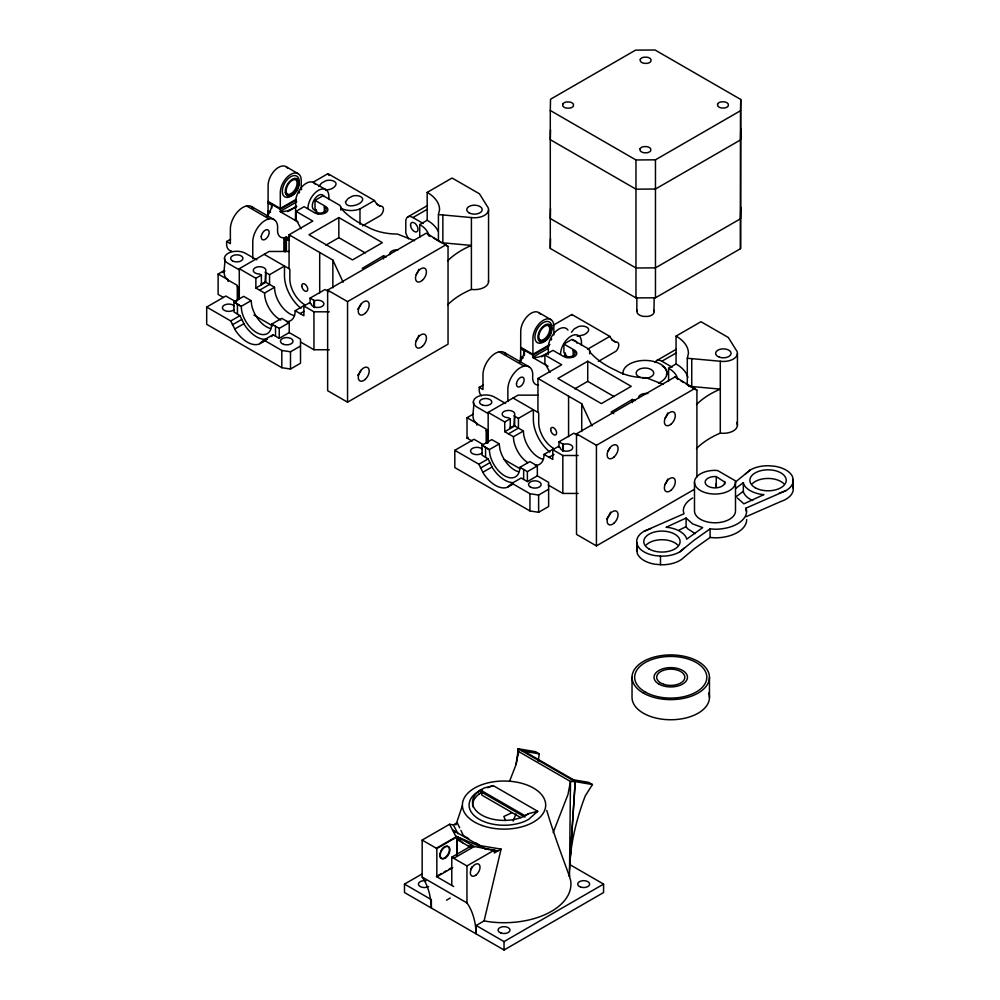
<?xml version="1.0" encoding="UTF-8"?>
<svg xmlns="http://www.w3.org/2000/svg" width="1000" height="1000" viewBox="0 0 1000 1000"><rect width="100%" height="100%" fill="white"/><g stroke="black" fill="none" stroke-linecap="round" stroke-linejoin="round"><path stroke-width="1.5" d="M287.738 168.325A14.8 8.537 -60 0 0 275.975 169.237A14.8 8.537 -60 0 0 268.113 185.475L268.05 216.775M271.788 208.225L271.837 204.438M289.062 268.7L289.062 234.788L312.825 221.075L296 211.35L296 219.513L301.112 228.738M414.55 240.738L397.325 234.037A42.237 24.388 0 0 1 367.463 226.887L366.8 226.6A91.8 52.925 0.1 0 1 341.575 208.938L339.963 205.413L323.125 195.688L315.025 200.362L315.025 208.525L317.962 213.8M319.7 293.012L319.7 252.475M332.85 287.812L332.85 260.062L289.062 234.788M325.863 245.162L338.837 237.662L338.837 217.55L382.362 242.662L352.5 259.925L308.975 234.788L338.837 217.55M340.788 210.087L340.788 206.988M383.537 258.888L383.537 255.763L386.325 256.95M438.425 240.963L438.425 214.625L442.863 214.95L442.863 242.825L471.4 245.438L471.4 289.425A85.85 49.562 0 0 0 447.638 304.875M438.125 231.213A42.237 24.388 0 0 0 427.188 220.275L427.188 192.413L452.075 178.012L479.462 193.812L487.025 205.963A14.075 8.125 0 0 1 485.613 214.625A14.075 8.125 0 0 1 471.413 217.575L471.4 245.438A85.85 49.562 0 0 0 447.638 260.887M488.55 281.75L488.55 209.9M540.35 314.163A14.8 8.537 -60 0 0 528.575 315.087A14.8 8.537 -60 0 0 520.725 331.325L520.662 361.1M524.388 355.613L524.45 350.2M537.938 412.4L537.95 378.475L561.712 364.762L544.875 355.037L544.875 363.2L550 372.425M663.425 384.425L646.2 377.725A42.237 24.388 0 0 1 616.337 370.575L615.675 370.288A91.8 52.925 0.1 0 1 590.45 352.638L588.837 349.1L572 339.375L563.9 344.062L563.9 352.212L566.838 357.488M568.575 436.7L568.575 396.163M581.725 431.5L581.725 403.75L537.95 378.475M574.738 388.85L587.725 381.362L587.725 361.238L631.237 386.35L601.375 403.612L557.85 378.475L587.725 361.238M589.663 353.775L589.663 350.675M632.413 402.575L632.413 399.45L635.212 400.637M696.513 448.562A85.85 49.562 0 0 1 720.288 433.113L720.288 389.125L691.737 386.512L691.75 358.638L687.3 358.312L687.3 384.65M696.912 476.987L696.912 390.163L675.188 376.838L576.512 433.8L576.512 534.388L596.425 545.887L694.237 489.412M687.913 377.388A42.237 24.388 0 0 0 676.062 363.963L676.062 336.1L700.95 321.712L728.337 337.5L735.9 349.65A14.075 8.125 0 0 1 734.488 358.312A14.075 8.125 0 0 1 720.288 361.262L720.288 389.125A85.85 49.562 0 0 0 696.513 404.575M737.425 425.438L737.438 353.587M267.113 216.312A14.463 8.35 -60 0 0 267.65 215.588L268.05 210.712L270.538 212.15M519.725 362.15A14.463 8.35 -60 0 0 520.262 361.425L520.662 356.562L523.15 358M546.763 810.4C553.375 832.65 561.375 854.375 569.475 876.287L570.487 781.475L518.587 751.513L518.337 748.787L535.575 751.7L539.3 753.863L538.188 761M550.288 110.487L550.525 99.237L635.575 50.138L655.062 50L740.75 99.475L740.512 248.688L655.462 297.787L635.975 297.925L550.288 248.45L550.288 110.487L635.975 159.963L655.462 159.825L740.512 110.725L740.75 99.475M550.5 129.85L550.288 139.688L635.975 189.163L655.462 189.025L740.512 139.925L740.75 128.675M550.5 208.675L550.288 218.525L635.975 268L655.462 267.863L740.512 218.75L740.75 207.5M550.288 248.45L550.5 238.612M569.513 870.075L575.212 781.625L518.337 748.787L516.1 764.45L509.513 781.4M553.188 832.562L568 794.412L570.487 781.475L575.212 781.625L569.775 863.725A171.4 98.963 -60 0 1 585.237 795.95L592.45 784.538L588.713 782.387L571.475 779.463M236.025 301.887L225.85 296.012L206.688 307.075L206.688 324.312L281.812 367.688L290.5 369.038L300.512 363.25L300.512 339.113L289.212 332.587L289.212 322.638L281.75 318.325L271.8 324.075L271.25 327.975A21.637 12.488 60 0 1 256.475 332.537A21.637 12.488 60 0 1 241.7 310.912L241.163 306.388L233.938 301.95L243.663 296.337L251.112 300.637L251.663 305.163A21.637 12.488 60 0 0 270.387 328.475M482.887 444.412L473.975 439.263L454.812 450.325L454.812 467.575L529.95 510.95L538.625 512.288L548.638 506.512L548.638 482.375L537.337 475.85L537.337 465.887L529.888 461.587L519.925 467.337L519.388 471.225A21.637 12.488 60 0 1 504.613 475.788A21.637 12.488 60 0 1 489.837 454.175L489.3 449.65L482.062 445.213L491.788 439.6L499.25 443.9L499.787 448.425A21.637 12.488 60 0 0 518.525 471.725M516.1 764.45L518.587 751.513M654.2 297.638L653.913 312.962A8.413 4.85 0 0 1 647.775 316.425L643.288 316.363A8.963 5.175 0 0 1 637.137 312.738L637.137 310.15M438.425 214.625L439.562 209.65A42.237 24.388 0 0 0 427.188 192.4M687.3 358.312L688.438 353.338A42.237 24.388 0 0 0 676.075 336.1M484.487 848.775L497.725 851.05L494.363 850.125L466.95 865.938L466.95 902.913A96.75 55.862 -60 0 1 476.163 933.913L476.163 925.487L484.113 920.9L501.075 849.112L480.588 845.713L475.35 842.638M455.913 824.875L462.388 805.662M318.875 186.462L321.275 183.363A14.525 8.387 0 0 1 323.963 181.812C328.3 178.038 341.3 181.4 333.738 187.463A14.525 8.387 0 0 1 331.05 189.013L325.688 190.4M571.487 332.3L573.888 329.212A14.525 8.387 0 0 1 576.575 327.65C580.913 323.888 593.913 327.238 586.35 333.3A14.525 8.387 0 0 1 583.663 334.85L577.25 336.287M513.175 821.125L515.962 813.925M716.275 483.562L716.275 486.9L716.275 476.613L715 476.512A9.862 5.688 0 0 0 705.138 482.2A9.862 5.688 0 0 0 715 487.9A9.862 5.688 0 0 0 724.85 482.2L716.275 476.613M289.212 332.587L279.25 338.338L273.025 334.75L263.825 340.062L259.188 344.038A26.4 15.237 60 0 1 235.387 330.3L230.763 320.975L206.688 307.075M273.025 334.75L271.6 336.637M537.337 475.85L527.388 481.6L521.163 478L511.95 483.312L507.325 487.3A26.4 15.237 60 0 1 483.525 473.55L478.888 464.225L454.812 450.325M268.038 215.037L268.15 214.838A14.463 8.35 -60 0 0 271.788 205.125L268.05 202.975M520.65 360.875L520.763 360.675A14.463 8.35 -60 0 0 524.388 350.975L520.662 348.812M261.225 283.65A6.338 3.663 0 0 0 265.075 281.938L265.712 271.312A6.338 3.663 0 0 0 260.688 266.775A6.338 3.663 0 0 0 253.275 270.05A6.338 3.663 0 0 0 259.587 274.025L261.4 275.075L261.4 284.812M510.112 427.337A6.338 3.663 0 0 0 513.95 425.637L514.587 415.012A6.338 3.663 0 0 0 509.562 410.462A6.338 3.663 0 0 0 502.163 413.738A6.338 3.663 0 0 0 508.462 417.713L510.275 418.762L510.275 428.5M684.5 547.913L679.8 551.888A25.263 14.588 0 0 1 661.938 556.163L655.387 555.662A25.263 14.588 0 0 1 637.525 545.35L636.675 541.575A25.263 14.588 0 0 1 644.062 531.263L650.962 528.55M745.487 473.975L750.188 470A25.263 14.588 0 0 1 768.05 465.725L774.6 466.225A25.263 14.588 0 0 1 792.463 476.538L793.312 480.312A25.263 14.588 0 0 1 785.925 490.625L779.025 493.338M750.188 470L735.65 481.863M679.8 551.888L694.338 540.025L710.25 528.75M737.387 498.013L743.888 503.837L763.938 494.575L761.513 494.4A25.263 14.588 0 0 1 743.65 484.087L743.337 482.688L735.588 488.488M743.337 482.688L743.337 491.3L735.588 497.1M746.675 519.562A31.675 18.288 0 0 1 715 537.85L710.088 537.475L694.338 548.65L683.812 557.487A25.263 14.588 0 0 1 661.938 564.788L655.387 564.288A25.263 14.588 0 0 1 637.525 553.975L636.675 550.2A25.263 14.588 0 0 1 637.525 546.425M479.125 793.925L481.825 792.25L524.913 817.125M478.162 791.575L480.412 790.2M535.087 812.8L537.7 811.287L528.575 819.425L525.45 821.012A34.95 20.175 0 0 1 479.325 819.338A34.95 20.175 0 0 1 476.425 792.712L484.312 787.938L493.275 785.638L537.7 811.287L528.737 813.587L523.362 816.587A31.525 18.2 0 0 1 481.75 815.075A31.525 18.2 0 0 1 479.125 791.05M362.225 268.4L383.537 255.763M632.413 399.45L611.1 412.088L613.75 413.612M283.9 238.538L286.488 237.037L288.975 238.475L286.388 239.975L283.9 238.538L283.9 251.3M472.762 806.787A31.412 18.137 0 0 1 481.825 792.25L479.188 790.913L481.825 789.375L481.825 795.125L520.862 817.663M296.762 201.875L280 211.575L297.925 221.925M548.088 348.462L532.612 357.425L548.05 366.325M313.137 182.213L327.95 173.663L374.487 200.538A33.663 19.438 -60 0 0 380.462 206.3A5.875 3.388 -60 0 1 383.45 209.175A5.875 3.388 -60 0 1 380.462 215.5L362.537 225.825M296 199.4L280.3 208.463L268.113 201.425M296.375 200.05L280.3 209.325L280.5 211.612A37.375 21.575 -60 0 0 296.388 206.225M231.588 251.075A14.787 8.537 -60 0 1 226.625 245.05L226.625 241.525L230.512 239.275M287.738 211.675L296.762 206.462M296 211.35L304.1 206.675L314.363 212.6L315.35 212.037A6.338 3.663 0 0 0 324.312 212.037A6.338 3.663 0 0 0 324.312 206.863L325.288 206.287L315.025 200.362M223.238 297.375L218.125 294.425L218.125 274.025L224.375 270.45M239.288 298.863L239.288 268.7L269.15 251.462L289.062 251.462M341.062 208.337A15.25 8.8 0 0 0 359.975 208.912L374.487 200.538M239.288 268.7L255.863 278.275L261.4 275.075M265.125 272.125L269.55 274.688L284.475 266.062L284.475 275.8A28.688 16.562 60 0 0 300.963 308.325M255.863 278.275L255.863 288.012L265.812 282.275L265.812 272.525M259.587 290.175L269.55 284.425L269.55 274.688M251.112 300.637L241.163 306.388L233.938 301.95L233.938 311.913L239.963 315.65L244.6 324.988A26.4 15.237 60 0 0 266.5 339.212M255.863 288.012L264.575 293.05L274.538 287.3A21.637 12.488 60 0 0 294.55 315.663M407.8 216.9L427.5 205.525M230.763 320.975L239.963 315.65M408.45 238.812L405.788 233.212L405.788 221.688A9.725 5.613 60 0 1 412.938 217.562L427.388 209.213M232.362 324.837L241.562 319.525M234.65 329.075L243.863 323.75M310.113 303.675L310.113 298.1L325.05 289.488L328.95 291.737M327.638 290.113L426.312 233.15L448.038 246.462L448.038 344.175L347.55 402.188L327.638 390.7L327.638 290.113L347.55 301.613L446.213 244.638M286.388 321.625A21.637 12.488 60 0 0 295.175 310.712L305.125 304.962M295.175 310.712L303.888 315.75L303.888 306L309.438 302.8L311.238 303.85A6.338 3.663 0 0 0 318.675 307.45A6.338 3.663 0 0 0 323.537 302.6A6.338 3.663 0 0 0 314.413 300.688L310.113 298.1M300.163 313.587L303.888 311.438M271.8 324.075L279.25 328.375L289.212 322.638M262.225 342.088L267.488 339.05M259.925 343.663L263.875 341.388M263.825 340.062L281.812 350.45L290.5 351.788L300.512 346.012M553.013 325.363L571.85 314.488L609.8 336.388A33.663 19.438 -60 0 0 615.775 342.15A5.875 3.388 -60 0 1 618.763 345.037A5.875 3.388 -60 0 1 615.775 351.362L598.375 361.388M549.913 344.487L532.913 354.312L520.725 347.262M548.987 345.887L532.913 355.175L533.1 357.463A37.375 21.575 -60 0 0 548.425 352.463M481.475 395.75A14.787 8.537 -60 0 1 479.237 390.887L479.237 387.362L483.125 385.125M541.638 356.775L552.975 350.363L563.237 356.287L564.225 355.725A6.338 3.663 0 0 0 573.188 355.725A6.338 3.663 0 0 0 573.188 350.55L574.175 349.988L563.9 344.062M472.113 441.062L467.013 438.113L467.013 417.713L473.263 414.137M587.638 349.188L609.8 336.388M488.162 442.55L488.162 412.4L518.025 395.15L537.938 395.15M467.013 438.113L468.25 437.4M488.162 412.4L504.738 421.962L510.275 418.762M514 415.825L518.425 418.375L533.362 409.75L533.362 419.487A28.688 16.562 60 0 0 549.837 452.013M504.738 421.962L504.738 431.7L514.688 425.962L514.688 416.213M508.462 433.862L518.425 428.113L518.425 418.375M499.25 443.9L489.3 449.65L482.062 445.213L482.062 455.163L488.1 458.913L492.738 468.237A26.4 15.237 60 0 0 512.575 482.587M504.738 431.7L513.45 436.737L523.413 430.988A21.637 12.488 60 0 0 543.438 459.35M656.675 360.588L676.375 349.212M478.888 464.225L488.1 458.913M655.088 362.525A9.725 5.613 60 0 1 661.825 361.25L676.275 352.9M480.487 468.1L489.7 462.788M482.788 472.325L491.987 467.013M558.987 447.362L558.987 441.788L573.925 433.175L577.825 435.425M535.262 465.312A21.637 12.488 60 0 0 544.05 454.4L554 448.65M544.05 454.4L552.775 459.438L552.775 449.7L558.312 446.5L560.125 447.537A6.338 3.663 0 0 0 567.562 451.138A6.338 3.663 0 0 0 572.413 446.287A6.338 3.663 0 0 0 563.288 444.375L558.987 441.788M549.038 457.287L554.012 454.412M519.925 467.337L527.388 471.637L537.337 465.887M510.35 485.337L512.987 483.825M508.062 486.925L512 484.637M576.512 433.8L596.425 445.3L695.1 388.338M511.95 483.312L529.95 493.713L538.625 495.05L548.638 489.263M569.963 864.688L603.587 884.1L603.587 892.525L504.038 950L404.487 892.525L404.487 884.1L431.362 899.625L431.362 908.037A96.75 55.862 -60 0 0 422.163 877.05L422.163 840.075L449.562 824.262L453.387 824.925L457.212 822.712L459.675 827.837M436.337 848.263L456.75 836.488L456.75 854.875M422.163 840.075L436.838 848.55L457.25 836.775L484.387 848.4L452.537 830.013L455.575 832.513M404.487 884.1L421.975 874.013M451.775 885.4L451.775 857.175L472.175 845.387L472.175 846.425L468.2 845.975M528.737 813.587L525.013 815.75L480.575 790.1L481.825 792.25M453.762 858.325L474.175 846.538L494.363 850.125L494.363 853L501.075 849.112M441.45 873.55L436.337 876.488L453.762 886.55M444 872.075L446.55 870.6M449.1 869.125L451.65 867.65M452.762 867.588L436.838 876.775L436.838 848.55M446.5 900.163L450.238 898.012M476.163 925.487L504.038 941.587L603.587 884.1M419.725 237.35L419.725 224.562L427.188 220.275M668.6 381.037L668.6 368.25L676.062 363.963M285.15 252.013L285.15 239.25L287.738 237.763A14.463 8.35 -60 0 0 289.662 236.725M222.262 272.512L224.9 271.012M686.1 518.05L666.05 527.312L668.475 527.487A25.263 14.588 0 0 1 686.338 537.8L686.65 539.2L702.688 527.625L692.6 523.875L686.1 518.05L686.1 526.675L687.562 528.713L695.225 533.663M678.975 530.15L686.1 526.675M745.837 508.2L785.925 490.625M746.025 516.737L780.688 501.562A25.263 14.588 0 0 0 793.312 488.925L792.463 485.15M644.062 531.263L683.962 513.775L683.312 510.95A31.675 18.288 0 0 1 692.6 498.013M511.925 812.738L503.825 816.475L505.637 820.4M479.188 790.913L482 789.85M487.638 787.75L493.275 785.638M289.137 239.85L286.388 239.975L286.388 251.312M303.888 306L313.95 311.812L329.263 311.812M300.613 342.05L313.95 349.75L329.263 349.75M552.775 449.7L562.825 455.5L578.138 455.5M548.162 484.963L562.825 493.438L578.138 493.438M285.15 239.25L287.512 239.325L285.025 237.9M688.775 386.3L691.737 386.512M442.863 214.95L471.413 217.575M691.75 358.638L720.288 361.262M484.113 920.9L489.45 921.787A66.875 38.612 0 0 0 570.625 880.475L569.312 875.688M522.062 750.938L539.3 753.863M575.212 781.625L592.45 784.538M226.625 241.525L230.362 243.675L230.362 229.025A17.6 10.163 -60 0 1 245.138 206.388A74.862 43.225 -60 0 0 246.537 205.925L246.65 205.963A17.6 10.163 -60 0 1 253.713 208.625M246.537 205.925L269.05 218.888A17.6 10.163 -60 0 1 277.55 229.45L277.55 230.487A14.463 8.35 -60 0 0 286.488 237.037M479.237 387.362L482.975 389.525L482.975 374.875A17.6 10.163 -60 0 1 497.75 352.225A74.862 43.225 -60 0 0 499.15 351.763L499.263 351.8A17.6 10.163 -60 0 1 506.312 354.475M499.15 351.763L524.15 366.175A17.6 10.163 -60 0 1 532.65 376.725L532.65 377.775A14.463 8.35 -60 0 0 538.513 385.062M412.938 217.55L423.263 223.512M661.825 361.238L672.15 367.2M376.475 203.988L380.462 206.3M611.85 339.888L615.775 342.15M428.125 234.975L430.775 236.513M433.438 238.038L441.4 242.638M445.375 244.938L448.038 246.462M680.987 380.962L683.637 382.5M686.287 384.025L696.912 390.163M286.2 166.762L298.387 173.8M313.825 182.712L326.025 189.75M538.812 312.613L551 319.65M338.837 237.662L365.213 252.9M587.725 381.362L614.1 396.587M268.113 202.2L280.3 209.325L280.3 192.525A14.8 8.537 -60 0 1 290.763 174.4A14.8 8.537 -60 0 1 301.225 180.438L301.225 189.137M520.725 348.038L532.913 355.175L532.913 338.363A14.8 8.537 -60 0 1 543.375 320.238A14.8 8.537 -60 0 1 553.837 326.287L553.837 334.975M251.875 206.775L274.275 219.7M504.487 352.612L529.375 366.987M264.175 254.338L289.825 269.15L289.825 278.888A21.113 12.188 60 0 0 304.762 304.762M513.05 398.025L538.713 412.837L538.713 422.575A21.113 12.188 60 0 0 553.638 448.45M505.588 403.488L494.387 397.025A12.325 7.113 0 0 0 476.962 397.025A12.325 7.113 0 0 0 476.962 407.075L488.162 413.55M265.125 281.875L274.538 287.3M514 425.562L523.413 430.988M239.288 269.85L228.088 263.387A12.325 7.113 0 0 1 228.088 253.337A12.325 7.113 0 0 1 245.512 253.337L256.7 259.8L256.7 258.65M218.125 274.025L228.088 279.775L228.088 281.5M467.013 417.713L476.962 423.462L476.962 425.188M228.088 280.062L237.288 285.375L237.288 300.825M476.962 423.75L486.175 429.062L486.175 442.95M237.288 286.812L239.288 287.962M486.175 430.5L488.162 431.65M253.95 315.113L272.613 325.887M504.162 459.562L520.163 468.8M524.163 751.287L573.562 779.812M474.425 846.688L455.513 835.763L449.562 824.262M457.25 837.275L462.587 842.725M456.75 839.362L470.85 847.5M451.775 857.175L466.95 865.938M422.163 877.05L466.95 902.913M468.7 838.688L463.375 835.537L460.913 830.413M476.962 423.462C469.5 419.15 475.125 408.663 473.35 402.05M228.088 279.775C220.625 275.462 226.25 264.975 224.475 258.363M675.188 376.838L677 378.663M453.387 824.925L457.962 833.763M581.725 403.75L592.013 425.925M332.85 260.062L343.137 282.238M568.6 873.6L569.475 876.287M653.9 310.375L654.2 311.675M743.337 491.3L743.65 492.7A25.263 14.588 0 0 0 752.675 500.5M735.5 482.2L735.15 480.675L717.65 470.562L715 470.363A20.512 11.838 0 0 0 694.488 482.2L694.488 510.95A20.512 11.838 0 0 0 715 522.788A20.512 11.838 0 0 0 735.5 510.95L735.5 482.2A20.512 11.838 0 0 1 715 494.05A20.512 11.838 0 0 1 694.488 482.2M793.125 479.475L793.125 488.1M746.025 510.988L746.025 508.113L746.675 510.95A31.675 18.288 0 0 1 715 529.237L710.088 528.862L710.088 537.475M740.512 110.725L740.512 248.688M724.688 481.475L724.688 484.25M709.463 677.275L709.463 697.387M660.5 556.05L660.5 564.675M655.462 159.825L655.462 297.787M636.838 297.413L636.838 311.438M636.862 542.413L636.862 551.025M635.975 159.963L635.975 297.925M632.025 677.275L632.025 697.387A38.712 22.35 0 0 0 674.55 719.638A38.712 22.35 0 0 0 708.713 693.025M596.425 445.3L596.425 545.887M581.462 345.337L581.462 342.238A14.8 8.537 -60 0 0 571 336.188A14.8 8.537 -60 0 0 560.538 354.312M573.188 350.55L573.188 356.662M563.288 444.375L563.288 451.325M562.725 443.95L562.725 450.9M562.825 455.5L562.825 493.438M548.35 354.525L548.35 347.275A14.8 8.537 -60 0 1 556.213 331.037A14.8 8.537 -60 0 1 567.975 330.112M538.625 495.05L538.625 512.288M529.95 493.713L529.95 510.95M527.388 471.637L527.388 481.6M523.65 469.487L523.65 479.438M507.863 401.362L507.863 389.237A17.6 10.163 -60 0 1 522.638 366.6A74.862 43.225 -60 0 0 524.038 366.138M504.038 941.587L504.038 950M487.663 431.138L487.663 443.088M487.413 429.787L487.413 443.225M485.575 447.5L485.575 457.45M457.25 836.775L457.25 855.163M359.975 208.912L359.975 224.237M347.55 301.613L347.55 402.188M328.85 199.488L328.85 196.388A14.8 8.537 -60 0 0 318.387 190.35A14.8 8.537 -60 0 0 307.925 208.463M324.312 206.863L324.312 212.975M314.413 300.688L314.413 307.638M313.95 311.812L313.95 349.75M313.85 300.262L313.85 307.213M290.5 351.788L290.5 369.038M281.812 350.45L281.812 367.688M279.25 328.375L279.25 338.338M275.512 326.225L275.512 336.175M252.763 258.625L252.763 241.962A17.6 10.163 -60 0 1 267.538 219.312A74.862 43.225 -60 0 0 268.938 218.85M238.787 287.438L238.787 299.4M238.538 287.587L238.538 299.538M237.438 304.237L237.438 314.2M234.213 309.562A6.338 3.663 0 0 1 224.662 310.538A6.338 3.663 0 0 1 224.662 304.925A6.338 3.663 0 0 1 234.213 305.9M389.613 254.613A7.738 4.475 0 0 1 398.05 249.737M325.975 206.688A7.738 4.475 0 0 1 323.25 213.75M322.325 213.938A7.738 4.475 0 0 1 315.05 213M488.488 280.725A14.075 8.125 0 0 1 471.4 289.425M280.837 320.062A21.637 12.488 60 0 1 264.575 293.05M361 370.312A7.738 4.475 -60 0 1 357.675 375.175M418.787 269.3A7.738 4.475 -60 0 1 416.238 274.613M419.725 224.562A31.688 18.288 0 0 1 428.862 235.775M418.787 335.375A7.738 4.475 -60 0 1 416.238 340.688M361 304.188A7.738 4.475 -60 0 1 357.675 309.05M295.95 179.638A8.625 4.975 -60 0 1 294.9 189.8A8.625 4.975 -60 0 1 286.575 194.013M286.087 193.612A8.625 4.975 -60 0 1 285.35 192.488M296.938 189.613A11.975 6.913 -60 0 1 283.038 194.913A11.975 6.913 -60 0 1 290.587 176.812A11.975 6.913 -60 0 1 298.637 185.538M298.188 186.9A11.975 6.913 -60 0 1 297.613 188.275M316.512 210.212A8.625 4.975 -60 0 1 313.95 200.175A8.625 4.975 -60 0 1 324.062 196.562M315.363 184.275A14.8 8.537 -60 0 0 303.6 185.188A14.8 8.537 -60 0 0 295.738 201.425L295.438 220.475A37.375 21.575 -60 0 0 295.925 220.525M299.062 193.05A9.862 5.688 -60 0 1 299.625 191.95M300.963 189.887A9.862 5.688 -60 0 1 301.737 188.95M329.062 175.487A33.663 19.438 -60 0 1 327.95 173.663M547.913 337.962A11.975 6.913 -60 0 1 535.275 339.825A11.975 6.913 -60 0 1 543.2 322.65A11.975 6.913 -60 0 1 551.575 330.025M551.25 331.375A11.975 6.913 -60 0 1 549.55 335.45M545.513 324.675A8.625 4.975 -60 0 1 548.562 333.762A8.625 4.975 -60 0 1 538.688 339.45M572.888 340.487A8.625 4.975 -60 0 1 576.912 343.113M566.562 355.662A8.625 4.975 -60 0 1 564.95 352.65M572.388 315.425A33.663 19.438 -60 0 1 571.85 314.488M551.2 340.012A9.862 5.688 -60 0 1 551.675 338.888M482.35 452.812A6.338 3.663 0 0 1 472.788 453.787A6.338 3.663 0 0 1 472.788 448.188A6.338 3.663 0 0 1 482.35 449.162M610.425 512.163A7.738 4.475 -60 0 1 606.55 518.862M527.788 462.65A21.637 12.488 60 0 1 513.45 436.737M638.5 398.3A7.738 4.475 0 0 1 647.9 393.512M574.862 350.375A7.738 4.475 0 0 1 572.125 357.438M571.213 357.625A7.738 4.475 0 0 1 563.925 356.688M736.6 422.425A14.075 8.125 0 0 1 733.913 430.562A14.075 8.125 0 0 1 720.288 433.113M667.663 479.062A7.738 4.475 -60 0 1 665.113 484.375M668.612 368.25A31.688 18.288 0 0 1 677.75 379.462M609.875 447.875A7.738 4.475 -60 0 1 607.875 451.35M662.45 366.213A5.275 3.05 60 0 1 662.913 366.413M663.388 366.688A5.275 3.05 60 0 1 666.413 374.825M667.663 412.987A7.738 4.475 -60 0 1 665.113 418.3M646.2 544.963A18.162 10.488 0 0 1 677.663 544.963M752.325 483.688A18.162 10.488 0 0 1 783.787 483.688M445.487 846.312A6.863 3.962 -60 0 1 448.675 852.975A6.863 3.962 -60 0 1 440.65 857.9M440.325 857.5A6.863 3.962 -60 0 1 440.062 852.887M440.65 851.312A6.863 3.962 -60 0 1 441.037 850.55M441.475 849.812A6.863 3.962 -60 0 1 444.875 846.575M471.9 866.875A6.863 3.962 -60 0 1 471.512 867.638M471.062 868.375A6.863 3.962 -60 0 1 470.575 869.075M428.625 886.55A5.987 3.45 0 0 1 418.612 885A5.987 3.45 0 0 1 425.95 880.775M640.475 377.488A8.8 5.075 0 0 1 640.013 368.913A8.8 5.075 0 0 1 653.65 372.325A8.8 5.075 0 0 1 642.5 378M623.05 374.312A22 12.7 0 0 1 653.688 361.463A22 12.7 0 0 1 658.438 383.15M518.337 748.787L518.3 754.963L518.337 748.787M261.25 236.475L261.225 237.075A5.637 3.25 -60 0 0 267.05 237.787A5.637 3.25 -60 0 0 267.475 229.688A5.637 3.25 -60 0 0 261.25 236.475M516.475 383.713L516.45 384.288A5.45 3.15 -60 0 0 522.087 384.975A5.45 3.15 -60 0 0 522.5 377.125A5.45 3.15 -60 0 0 516.475 383.713M345.5 201.838C345.675 207.512 354.162 206.012 357.688 204.387A14.525 8.387 0 0 0 360.375 202.838C367.938 196.775 354.938 193.412 350.588 197.188A14.525 8.387 0 0 0 347.9 198.738L345.5 201.838M562.737 104.188L562.762 105.838A5.7 3.287 0 0 0 566.712 108.112L569.575 108.138A5.35 3.088 0 0 0 573.438 105.9L573.4 104.25A5.7 3.287 0 0 0 569.45 101.975L566.587 101.95A5.35 3.088 0 0 0 562.737 104.188M640.275 59.413L640.312 61.062A5.7 3.287 0 0 0 644.262 63.338L647.125 63.362A5.35 3.088 0 0 0 650.975 61.137L650.95 59.488A5.7 3.287 0 0 0 646.988 57.2L644.137 57.188A5.35 3.088 0 0 0 640.275 59.413M640.062 148.825L640.1 150.475A5.7 3.287 0 0 0 644.05 152.762L646.9 152.775A5.35 3.088 0 0 0 650.763 150.55L650.725 148.9A5.7 3.287 0 0 0 646.775 146.625L643.925 146.6A5.35 3.088 0 0 0 640.062 148.825M717.6 104.062L717.638 105.712A5.7 3.287 0 0 0 721.587 107.987L724.45 108.012A5.35 3.088 0 0 0 728.312 105.775L728.275 104.125A5.7 3.287 0 0 0 724.325 101.85L721.462 101.825A5.35 3.088 0 0 0 717.6 104.062M283.55 344.375A6.338 3.663 0 0 0 293.05 341.213A6.338 3.663 0 0 0 283.55 338.038A6.338 3.663 0 0 0 283.55 344.375M410.588 225.763A5.275 3.05 60 0 0 416.65 231.863A5.275 3.05 60 0 0 415.575 223.875A5.275 3.05 60 0 0 410.588 225.763M469 212.812A7.738 4.475 0 0 0 481.95 210.812A7.738 4.475 0 0 0 472.475 205.338A7.738 4.475 0 0 0 469 212.812M232.438 260.875A6.162 3.55 0 0 0 242.75 259.275A6.162 3.55 0 0 0 235.2 254.925A6.162 3.55 0 0 0 232.438 260.875M422.388 346.388A7.738 4.475 -60 0 0 424.837 334.4A7.738 4.475 -60 0 0 415.675 342.525A7.738 4.475 -60 0 0 422.388 346.388M422.388 280.312A7.738 4.475 -60 0 0 424.837 268.325A7.738 4.475 -60 0 0 415.675 276.45A7.738 4.475 -60 0 0 422.388 280.312M365.138 379.487A7.738 4.475 -60 0 0 367.6 367.5A7.738 4.475 -60 0 0 358.438 375.613A7.738 4.475 -60 0 0 365.138 379.487M365.138 313.363A7.738 4.475 -60 0 0 367.6 301.375A7.738 4.475 -60 0 0 358.438 309.488A7.738 4.475 -60 0 0 365.138 313.363M301.812 286.388A4.225 2.438 60 0 0 306.663 291.275A4.225 2.438 60 0 0 305.8 284.887A4.225 2.438 60 0 0 301.812 286.388M293.85 194.262A9.862 5.688 -60 0 0 297.337 178.9A9.862 5.688 -60 0 0 285.587 188.863A9.862 5.688 -60 0 0 293.85 194.262M293.65 193.388A8.625 4.975 -60 0 0 296.7 179.95A8.625 4.975 -60 0 0 286.425 188.675A8.625 4.975 -60 0 0 293.65 193.388M546.462 340.1A9.862 5.688 -60 0 0 549.95 324.738A9.862 5.688 -60 0 0 538.2 334.712A9.862 5.688 -60 0 0 546.462 340.1M546.263 339.237A8.625 4.975 -60 0 0 549.312 325.8A8.625 4.975 -60 0 0 539.038 334.525A8.625 4.975 -60 0 0 546.263 339.237M530.375 487.05A6.338 3.663 0 0 0 540.975 485.412A6.338 3.663 0 0 0 533.212 480.938A6.338 3.663 0 0 0 530.375 487.05M719.475 357.212A7.738 4.475 0 0 0 731.1 353.338A7.738 4.475 0 0 0 719.475 349.462A7.738 4.475 0 0 0 719.475 357.212M614.025 457.05A7.738 4.475 -60 0 0 616.475 445.062A7.738 4.475 -60 0 0 607.312 453.188A7.738 4.475 -60 0 0 614.025 457.05M482.6 405.125A6.162 3.55 0 0 0 491.838 402.05A6.162 3.55 0 0 0 482.6 398.975A6.162 3.55 0 0 0 482.6 405.125M671.263 490.075A7.738 4.475 -60 0 0 673.713 478.088A7.738 4.475 -60 0 0 664.55 486.213A7.738 4.475 -60 0 0 671.263 490.075M671.263 424A7.738 4.475 -60 0 0 673.713 412.013A7.738 4.475 -60 0 0 664.55 420.138A7.738 4.475 -60 0 0 671.263 424M550.7 430.075A4.225 2.438 60 0 0 555.538 434.963A4.225 2.438 60 0 0 554.675 428.575A4.225 2.438 60 0 0 550.7 430.075M614.025 523.175A7.738 4.475 -60 0 0 616.475 511.188A7.738 4.475 -60 0 0 607.312 519.3A7.738 4.475 -60 0 0 614.025 523.175M755.212 487.725A18.162 10.488 0 0 0 785.6 483.025A18.162 10.488 0 0 0 763.35 470.175A18.162 10.488 0 0 0 755.212 487.725M649.087 548.987A18.162 10.488 0 0 0 679.475 544.288A18.162 10.488 0 0 0 657.225 531.45A18.162 10.488 0 0 0 649.087 548.987M476.3 874.825A6.863 3.962 -60 0 0 478.725 864.137A6.863 3.962 -60 0 0 470.538 871.075A6.863 3.962 -60 0 0 476.3 874.825M482.088 825.512A41.662 24.05 0 0 0 545.675 805.837A41.662 24.05 0 0 0 484.35 783.875A41.662 24.05 0 0 0 482.088 825.512M501.05 933.075A5.987 3.45 0 0 0 510.025 930.088A5.987 3.45 0 0 0 501.05 927.1A5.987 3.45 0 0 0 501.05 933.075M580.688 887.1A5.987 3.45 0 0 0 589.663 884.1A5.987 3.45 0 0 0 580.688 881.112A5.987 3.45 0 0 0 580.688 887.1M446.175 857.438A6.863 3.962 -60 0 0 448.612 846.75A6.863 3.962 -60 0 0 440.425 853.688A6.863 3.962 -60 0 0 446.175 857.438M643.375 693.075A38.712 22.35 0 0 0 708.138 683.062A38.712 22.35 0 0 0 660.725 655.675A38.712 22.35 0 0 0 643.375 693.075M658.925 684.1A16.712 9.65 0 0 0 686.9 679.775A16.712 9.65 0 0 0 666.425 667.95A16.712 9.65 0 0 0 658.925 684.1M663.713 684.312A14.075 8.125 0 0 0 684.825 677.275A14.075 8.125 0 0 0 663.713 670.238A14.075 8.125 0 0 0 663.713 684.312M645.238 692A36.075 20.825 0 0 0 705.588 682.663A36.075 20.825 0 0 0 661.413 657.15A36.075 20.825 0 0 0 645.238 692"/></g></svg>
